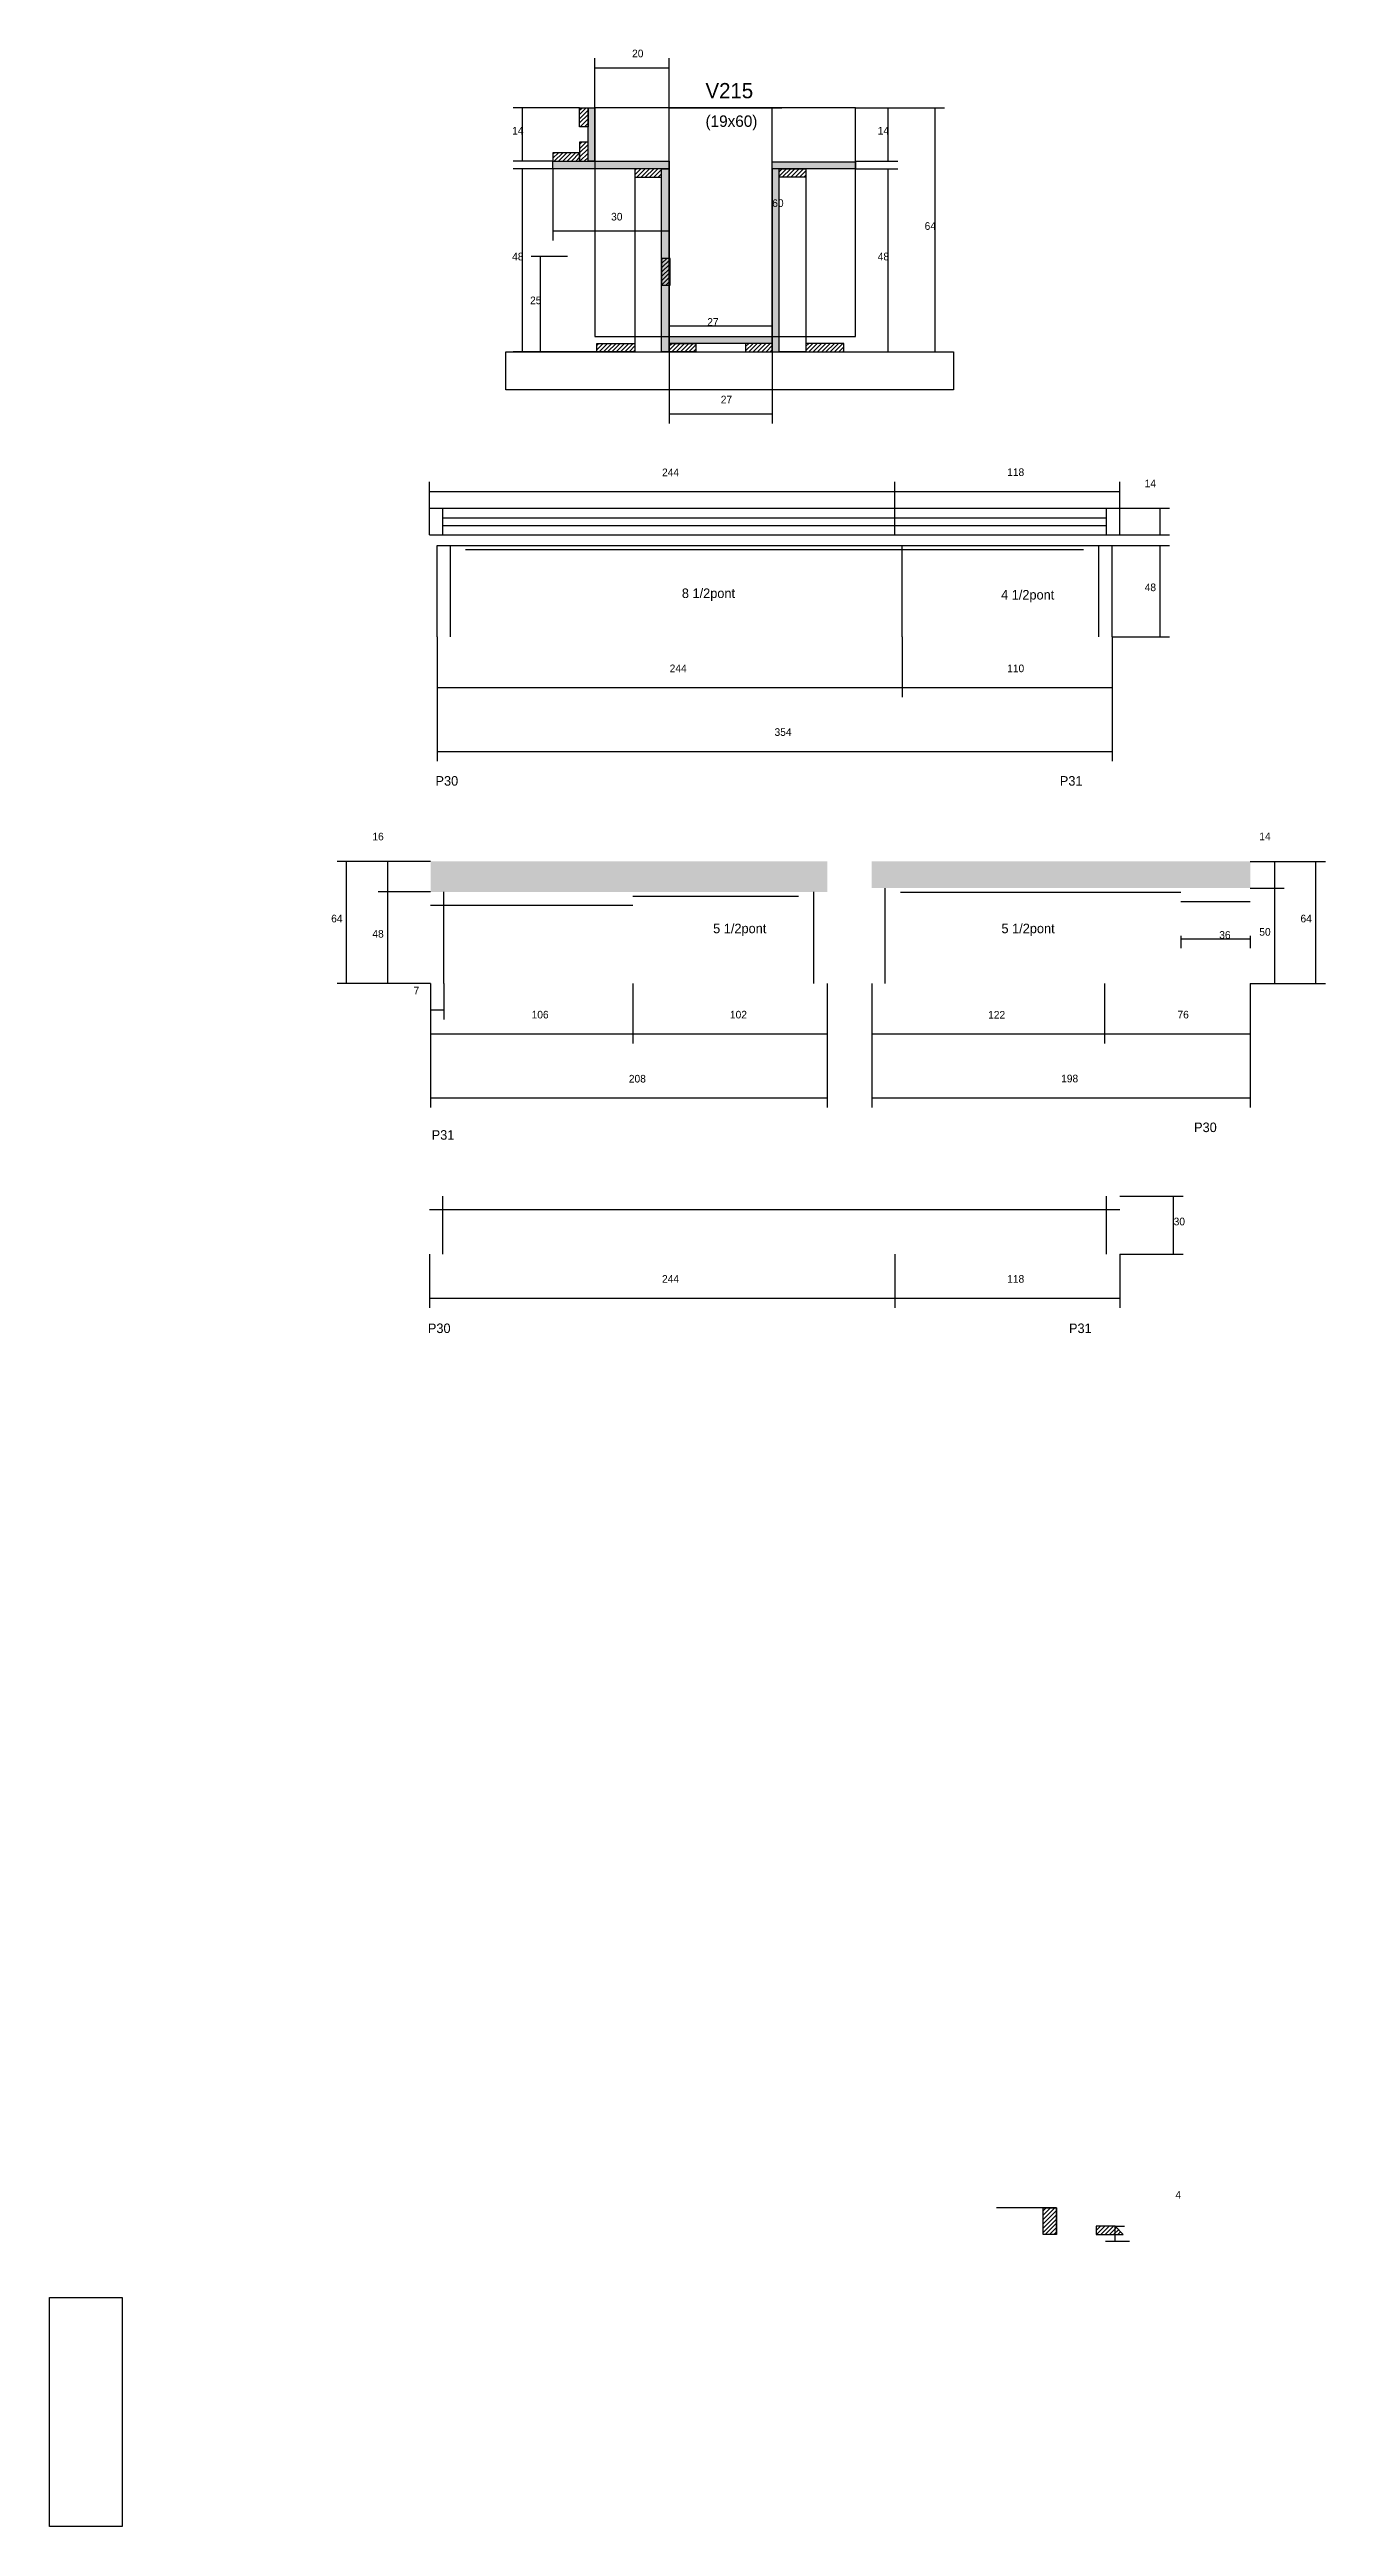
# Model space of a CAD drawing. Header units: metres. Extents: x 5046 to 5715, y 6730 to 8029.
import ezdxf

# ---------------------------------------------------------------- set-up
doc = ezdxf.new("R2010")
doc.units = ezdxf.units.M
for name, color, linetype in [('CONCRETO', 251, 'Continuous'), ('COTA', 4, 'Continuous'), ('Cota Seção (2x)', 4, 'Continuous'), ('Hachura', 253, 'Continuous'), ('Madeira', 126, 'Continuous'), ('NOMENCLATURA', 7, 'Continuous'), ('Painéis', 200, 'Continuous'), ('SARR_2.2x7', 40, 'Continuous'), ('SARR_EDITAR', 141, 'Continuous'), ('Texto Seção', 7, 'Continuous')]:
    doc.layers.add(name, color=color, linetype=linetype)

msp = doc.modelspace()

# ---------------------------------------------------------------- hatches: boundary and pattern name
at = {"layer": 'COTA'}
h = msp.add_hatch(dxfattribs=at)
h.set_pattern_fill('AR-CONC', scale=0.03)
h.paths.add_polyline_path([(5245.3, 7587.4), (5245.3, 7603.4), (5245.3, 7603.4), (5453.3, 7603.4), (5453.3, 7603.4), (5453.3, 7587.4), (5453.3, 7587.4), (5245.3, 7587.4)])
h = msp.add_hatch(dxfattribs=at)
h.set_pattern_fill('AR-CONC', scale=0.03)
h.paths.add_polyline_path([(5476.7, 7589.4), (5476.7, 7603.4), (5476.7, 7603.4), (5675.2, 7603.4), (5675.2, 7603.4), (5675.2, 7589.4), (5675.2, 7589.4), (5476.7, 7589.4)])
at = {"layer": 'Hachura'}
h = msp.add_hatch(dxfattribs=at)
h.set_pattern_fill('ANSI31', scale=0.5)
h.paths.add_polyline_path([(5323.5, 7998.6), (5327.9, 7998.6), (5327.9, 7998.6), (5327.9, 7988.6), (5327.9, 7988.6), (5323.5, 7988.6), (5323.5, 7988.6), (5323.5, 7998.6)])
h = msp.add_hatch(color=8, dxfattribs=at)
h.dxf.hatch_style = 1
h.paths.add_polyline_path([(5327.9, 7998.6), (5331.5, 7998.6), (5331.5, 7998.6), (5331.5, 7970.6), (5331.5, 7970.6), (5327.9, 7970.6), (5327.9, 7970.6), (5327.9, 7998.6)])
h = msp.add_hatch(dxfattribs=at)
h.set_pattern_fill('ANSI31', scale=0.5)
h.paths.add_polyline_path([(5323.5, 7970.6), (5327.9, 7970.6), (5327.9, 7970.6), (5327.9, 7980.6), (5327.9, 7980.6), (5323.5, 7980.6), (5323.5, 7980.6), (5323.5, 7970.6)])
h = msp.add_hatch(dxfattribs=at)
h.set_pattern_fill('ANSI31', scale=0.5)
h.paths.add_polyline_path([(5323.5, 7970.6), (5323.5, 7975), (5323.5, 7975), (5309.5, 7975), (5309.5, 7975), (5309.5, 7970.6), (5309.5, 7970.6), (5323.5, 7970.6)])
h = msp.add_hatch(color=8, dxfattribs=at)
h.dxf.hatch_style = 1
h.paths.add_polyline_path([(5309.5, 7966.6), (5309.5, 7970.6), (5309.5, 7970.6), (5370.5, 7970.6), (5370.5, 7970.6), (5370.5, 7966.6), (5370.5, 7966.6), (5309.5, 7966.6)])
h = msp.add_hatch(dxfattribs=at)
h.set_pattern_fill('ANSI31', scale=0.5)
h.paths.add_polyline_path([(5366.5, 7962.2), (5366.5, 7966.6), (5366.5, 7966.6), (5352.5, 7966.6), (5352.5, 7966.6), (5352.5, 7962.2), (5352.5, 7962.2), (5366.5, 7962.2)])
h = msp.add_hatch(color=8, dxfattribs=at)
h.dxf.hatch_style = 1
h.paths.add_polyline_path([(5366.5, 7966.6), (5370.5, 7966.6), (5370.5, 7966.6), (5370.5, 7870.6), (5370.5, 7870.6), (5366.5, 7870.6), (5366.5, 7870.6), (5366.5, 7966.6)])
h = msp.add_hatch(color=8, dxfattribs=at)
h.dxf.hatch_style = 1
h.paths.add_polyline_path([(5424.5, 7966.6), (5424.5, 7970.2), (5424.5, 7970.2), (5468.1, 7970.2), (5468.1, 7970.2), (5468.1, 7966.6), (5468.1, 7966.6), (5424.5, 7966.6)])
h = msp.add_hatch(color=8, dxfattribs=at)
h.dxf.hatch_style = 1
h.paths.add_polyline_path([(5428.1, 7966.6), (5424.5, 7966.6), (5424.5, 7966.6), (5424.5, 7870.6), (5424.5, 7870.6), (5428.1, 7870.6), (5428.1, 7870.6), (5428.1, 7966.6)])
h = msp.add_hatch(dxfattribs=at)
h.set_pattern_fill('ANSI31', scale=0.5)
h.paths.add_polyline_path([(5428.1, 7962.2), (5428.1, 7966.6), (5428.1, 7966.6), (5442.1, 7966.6), (5442.1, 7966.6), (5442.1, 7962.2), (5442.1, 7962.2), (5428.1, 7962.2)])
h = msp.add_hatch(dxfattribs=at)
h.set_pattern_fill('ANSI31', scale=0.5)
h.paths.add_polyline_path([(5366.5, 7905.6), (5370.9, 7905.6), (5370.9, 7905.6), (5370.9, 7919.6), (5370.9, 7919.6), (5366.5, 7919.6), (5366.5, 7919.6), (5366.5, 7905.6)])
h = msp.add_hatch(dxfattribs=at)
h.set_pattern_fill('ANSI31', scale=0.5)
h.paths.add_polyline_path([(5332.5, 7870.6), (5332.5, 7875), (5332.5, 7875), (5352.5, 7875), (5352.5, 7875), (5352.5, 7870.6), (5352.5, 7870.6), (5332.5, 7870.6)])
h = msp.add_hatch(color=8, dxfattribs=at)
h.dxf.hatch_style = 1
h.paths.add_polyline_path([(5370.5, 7875), (5370.5, 7878.6), (5370.5, 7878.6), (5424.5, 7878.6), (5424.5, 7878.6), (5424.5, 7875), (5424.5, 7875), (5370.5, 7875)])
h = msp.add_hatch(dxfattribs=at)
h.set_pattern_fill('ANSI31', scale=0.5)
h.paths.add_polyline_path([(5370.5, 7870.6), (5370.5, 7875), (5370.5, 7875), (5384.5, 7875), (5384.5, 7875), (5384.5, 7870.6), (5384.5, 7870.6), (5370.5, 7870.6)])
h = msp.add_hatch(dxfattribs=at)
h.set_pattern_fill('ANSI31', scale=0.5)
h.paths.add_polyline_path([(5424.5, 7870.6), (5424.5, 7875), (5424.5, 7875), (5410.5, 7875), (5410.5, 7875), (5410.5, 7870.6), (5410.5, 7870.6), (5424.5, 7870.6)])
h = msp.add_hatch(dxfattribs=at)
h.set_pattern_fill('ANSI31', scale=0.5)
h.paths.add_polyline_path([(5462.1, 7870.6), (5462.1, 7875), (5462.1, 7875), (5442.1, 7875), (5442.1, 7875), (5442.1, 7870.6), (5442.1, 7870.6), (5462.1, 7870.6)])
h = msp.add_hatch(dxfattribs=at)
h.set_pattern_fill('ANSI31', scale=0.5)
h.paths.add_polyline_path([(5573.5, 6883.2), (5566.5, 6883.2), (5566.5, 6897.2), (5573.5, 6897.2)])
h = msp.add_hatch(dxfattribs=at)
h.set_pattern_fill('ANSI31', scale=0.5)
h.paths.add_polyline_path([(5608.5, 6883.2), (5604.3, 6887.6), (5604.3, 6887.6), (5594.4, 6887.6), (5594.4, 6887.6), (5594.4, 6883.2), (5594.4, 6883.2), (5608.5, 6883.2)])

# ---------------------------------------------------------------- linework, layer by layer
at = {"layer": 'CONCRETO'}
for points in [[(5424.5, 7998.6), (5370.5, 7998.6), (5370.5, 7998.6), (5331.5, 7998.6), (5331.5, 7970.6), (5370.5, 7970.6), (5370.5, 7878.6), (5424.5, 7878.6), (5424.5, 7970.2), (5468.1, 7970.2), (5468.1, 7998.6)], [(5331.5, 7878.6), (5468.1, 7878.6), (5468.1, 7998.6), (5331.5, 7998.6)], [(5045.5, 6850.1), (5045.5, 6850.1), (5083.5, 6850.1), (5083.5, 6822.1), (5083.5, 6822.1), (5083.5, 6730.1), (5045.5, 6730.1), (5045.5, 6850.1)]]:
    msp.add_lwpolyline(points, close=True, dxfattribs=at)
at = {"layer": 'COTA'}
for p, q in [((5331.5, 7970.6), (5331.5, 8024.6)), ((5331.5, 8019.6), (5370.5, 8019.6)), ((5370.5, 7970.6), (5370.5, 8024.6)), ((5323.5, 7998.6), (5288.6, 7998.6)), ((5323.5, 7998.6), (5288.6, 7998.6)), ((5293.6, 7970.6), (5293.6, 7998.6)), ((5293.6, 7970.6), (5293.6, 7998.6)), ((5468.1, 7998.6), (5514.9, 7998.6)), ((5469.5, 7998.6), (5490.3, 7998.6)), ((5469.5, 7998.6), (5490.3, 7998.6)), ((5485.3, 7970.6), (5485.3, 7998.6)), ((5485.3, 7970.6), (5485.3, 7998.6)), ((5509.9, 7870.6), (5509.9, 7998.6)), ((5309.5, 7970.6), (5288.6, 7970.6)), ((5309.5, 7970.6), (5288.6, 7970.6)), ((5309.5, 7966.6), (5288.6, 7966.6)), ((5293.6, 7870.6), (5293.6, 7966.6)), ((5309.5, 7966.6), (5309.5, 7929)), ((5370.5, 7966.6), (5370.5, 7929)), ((5468.1, 7970.6), (5490.3, 7970.6)), ((5468.1, 7970.6), (5490.3, 7970.6)), ((5468.1, 7966.6), (5490.3, 7966.6)), ((5485.3, 7870.6), (5485.3, 7966.6)), ((5309.5, 7934), (5370.5, 7934)), ((5317.2, 7920.6), (5298, 7920.6)), ((5303, 7870.6), (5303, 7920.6)), ((5336.9, 7870.6), (5288.6, 7870.6)), ((5317.2, 7870.6), (5298, 7870.6)), ((5370.5, 7870.6), (5370.5, 7833.1)), ((5424.5, 7870.6), (5424.5, 7833.1)), ((5458.1, 7870.6), (5490.3, 7870.6)), ((5466.1, 7870.6), (5514.9, 7870.6)), ((5370.5, 7838.1), (5424.5, 7838.1)), ((5248.7, 7721.1), (5248.7, 7689.5)), ((5248.7, 7721.1), (5248.7, 7656)), ((5492.7, 7721.1), (5492.7, 7689.5)), ((5492.7, 7721.1), (5492.7, 7689.5)), ((5602.7, 7721.1), (5602.7, 7689.5)), ((5602.7, 7721.1), (5602.7, 7656)), ((5248.7, 7694.5), (5492.7, 7694.5)), ((5492.7, 7694.5), (5602.7, 7694.5)), ((5248.7, 7661), (5602.7, 7661)), ((5245.3, 7603.4), (5196.3, 7603.4)), ((5201.3, 7539.4), (5201.3, 7603.4)), ((5245.3, 7603.4), (5217.9, 7603.4)), ((5222.9, 7587.4), (5222.9, 7603.4)), ((5675.2, 7603.4), (5693, 7603.4)), ((5675.2, 7603.4), (5714.6, 7603.4)), ((5688, 7589.4), (5688, 7603.4)), ((5709.6, 7539.4), (5709.6, 7603.4)), ((5245.3, 7587.4), (5217.9, 7587.4)), ((5245.3, 7587.4), (5217.9, 7587.4)), ((5222.9, 7539.4), (5222.9, 7587.4)), ((5675.2, 7589.4), (5693, 7589.4)), ((5675.2, 7589.4), (5693, 7589.4)), ((5688, 7539.4), (5688, 7589.4)), ((5245.3, 7539.4), (5196.3, 7539.4)), ((5245.3, 7539.4), (5217.9, 7539.4)), ((5245.3, 7539.4), (5245.3, 7507.9)), ((5245.3, 7539.4), (5245.3, 7474.3)), ((5245.3, 7539.4), (5245.3, 7520.5)), ((5252.3, 7539.4), (5252.3, 7520.5)), ((5351.3, 7539.4), (5351.3, 7507.9)), ((5351.3, 7539.4), (5351.3, 7507.9)), ((5453.3, 7539.4), (5453.3, 7507.9)), ((5453.3, 7539.4), (5453.3, 7474.3)), ((5476.7, 7539.4), (5476.7, 7507.9)), ((5476.7, 7539.4), (5476.7, 7474.3)), ((5598.7, 7539.4), (5598.7, 7507.9)), ((5598.7, 7539.4), (5598.7, 7507.9)), ((5675.2, 7539.4), (5675.2, 7507.9)), ((5675.2, 7539.4), (5675.2, 7474.3)), ((5675.2, 7539.4), (5693, 7539.4)), ((5675.2, 7539.4), (5714.6, 7539.4)), ((5245.3, 7525.5), (5252.3, 7525.5)), ((5245.3, 7512.9), (5351.3, 7512.9)), ((5351.3, 7512.9), (5453.3, 7512.9)), ((5476.7, 7512.9), (5598.7, 7512.9)), ((5598.7, 7512.9), (5675.2, 7512.9)), ((5245.3, 7479.3), (5453.3, 7479.3)), ((5476.7, 7479.3), (5675.2, 7479.3)), ((5604.3, 6879.6), (5604.3, 6887.6)), ((5604.3, 6887.6), (5609.3, 6887.6)), ((5611.9, 6879.6), (5599.3, 6879.6))]:
    msp.add_line(p, q, dxfattribs=at)
at = {"layer": 'Cota Seção (2x)'}
for p, q in [((5370.5, 7998.6), (5429.5, 7998.6)), ((5424.5, 7878.6), (5424.5, 7998.6)), ((5370.5, 7870.6), (5370.5, 7889.3)), ((5424.5, 7870.6), (5424.5, 7889.3)), ((5370.5, 7884.3), (5424.5, 7884.3)), ((5370.5, 7878.6), (5429.5, 7878.6)), ((5244.7, 7788.6), (5244.7, 7802.4)), ((5244.7, 7797.4), (5488.7, 7797.4)), ((5488.7, 7788.6), (5488.7, 7802.4)), ((5488.7, 7788.6), (5488.7, 7802.4)), ((5488.7, 7797.4), (5606.7, 7797.4)), ((5606.7, 7788.6), (5606.7, 7802.4)), ((5606.7, 7788.6), (5632.9, 7788.6)), ((5627.9, 7774.6), (5627.9, 7788.6)), ((5602.7, 7769.1), (5632.9, 7769.1)), ((5606.7, 7774.6), (5632.9, 7774.6)), ((5627.9, 7721.1), (5627.9, 7769.1)), ((5602.7, 7721.1), (5632.9, 7721.1)), ((5638.7, 7564.4), (5638.7, 7557.8)), ((5638.7, 7562.8), (5675.2, 7562.8)), ((5675.2, 7564.4), (5675.2, 7557.8)), ((5606.7, 7427.8), (5640, 7427.8)), ((5635, 7397.3), (5635, 7427.8)), ((5244.7, 7397.3), (5244.7, 7369.3)), ((5488.7, 7397.3), (5488.7, 7369.3)), ((5488.7, 7397.3), (5488.7, 7369.3)), ((5606.7, 7397.3), (5606.7, 7369.3)), ((5606.7, 7397.3), (5640, 7397.3)), ((5244.7, 7374.3), (5488.7, 7374.3)), ((5488.7, 7374.3), (5606.7, 7374.3))]:
    msp.add_line(p, q, dxfattribs=at)
at = {"layer": 'Madeira'}
for points in [[(5323.5, 7998.6), (5327.9, 7998.6), (5327.9, 7988.6), (5323.5, 7988.6)], [(5323.5, 7970.6), (5327.9, 7970.6), (5327.9, 7980.6), (5323.5, 7980.6)], [(5323.5, 7970.6), (5323.5, 7975), (5309.5, 7975), (5309.5, 7970.6)], [(5366.5, 7962.2), (5366.5, 7966.6), (5352.5, 7966.6), (5352.5, 7962.2)], [(5366.5, 7966.6), (5352.5, 7966.6), (5352.5, 7870.6), (5366.5, 7870.6)], [(5428.1, 7962.2), (5428.1, 7966.6), (5442.1, 7966.6), (5442.1, 7962.2)], [(5428.1, 7966.6), (5442.1, 7966.6), (5442.1, 7870.6), (5428.1, 7870.6)], [(5366.5, 7905.6), (5370.9, 7905.6), (5370.9, 7919.6), (5366.5, 7919.6)], [(5332.5, 7870.6), (5332.5, 7875), (5352.5, 7875), (5352.5, 7870.6)], [(5370.5, 7870.6), (5370.5, 7875), (5384.5, 7875), (5384.5, 7870.6)], [(5424.5, 7870.6), (5424.5, 7875), (5410.5, 7875), (5410.5, 7870.6)], [(5462.1, 7870.6), (5462.1, 7875), (5442.1, 7875), (5442.1, 7870.6)], [(5519.5, 7850.6), (5284.7, 7850.6), (5284.7, 7870.6), (5519.5, 7870.6)], [(5573.5, 6897.2), (5573.5, 6883.2), (5566.5, 6883.2), (5566.5, 6897.2)], [(5594.4, 6883.2), (5608.5, 6883.2), (5604.3, 6887.6), (5594.4, 6887.6)]]:
    msp.add_lwpolyline(points, close=True, dxfattribs=at)
msp.add_lwpolyline([(5573.5, 6883.2), (5573.5, 6897.2), (5542.1, 6897.2)], dxfattribs=at)
at = {"layer": 'Painéis'}
for p, q in [((5331.5, 7970.6), (5331.5, 7998.6)), ((5309.5, 7970.6), (5370.5, 7970.6)), ((5309.5, 7966.6), (5309.5, 7970.6)), ((5370.5, 7966.6), (5370.5, 7970.6)), ((5370.5, 7870.6), (5370.5, 7966.6)), ((5424.5, 7970.2), (5468.1, 7970.2)), ((5424.5, 7966.6), (5424.5, 7970.2)), ((5424.5, 7870.6), (5424.5, 7966.6)), ((5468.1, 7966.6), (5468.1, 7970.2)), ((5370.5, 7878.6), (5424.5, 7878.6)), ((5370.5, 7875), (5370.5, 7878.6)), ((5424.5, 7875), (5424.5, 7878.6)), ((5244.7, 7788.6), (5606.7, 7788.6)), ((5244.7, 7774.6), (5244.7, 7788.6)), ((5488.7, 7774.6), (5488.7, 7788.6)), ((5606.7, 7774.6), (5606.7, 7788.6)), ((5244.7, 7774.6), (5606.7, 7774.6)), ((5248.7, 7769.1), (5602.7, 7769.1)), ((5248.7, 7721.1), (5248.7, 7769.1)), ((5492.7, 7721.1), (5492.7, 7769.1)), ((5602.7, 7721.1), (5602.7, 7769.1))]:
    msp.add_line(p, q, dxfattribs=at)
for points in [[(5327.9, 7998.6), (5331.5, 7998.6), (5331.5, 7970.6), (5327.9, 7970.6)], [(5309.5, 7966.6), (5309.5, 7970.6), (5370.5, 7970.6), (5370.5, 7966.6)], [(5366.5, 7966.6), (5370.5, 7966.6), (5370.5, 7870.6), (5366.5, 7870.6)], [(5424.5, 7966.6), (5424.5, 7970.2), (5468.1, 7970.2), (5468.1, 7966.6)], [(5428.1, 7966.6), (5424.5, 7966.6), (5424.5, 7870.6), (5428.1, 7870.6)], [(5370.5, 7875), (5370.5, 7878.6), (5424.5, 7878.6), (5424.5, 7875)]]:
    msp.add_lwpolyline(points, close=True, dxfattribs=at)
at = {"layer": 'SARR_2.2x7'}
for p, q in [((5251.7, 7774.6), (5251.7, 7788.6)), ((5599.7, 7774.6), (5599.7, 7788.6)), ((5255.7, 7721.1), (5255.7, 7769.1)), ((5595.7, 7721.1), (5595.7, 7769.1)), ((5263.7, 7766.9), (5492.7, 7766.9)), ((5492.7, 7766.9), (5587.7, 7766.9)), ((5252.3, 7539.4), (5252.3, 7587.4)), ((5446.3, 7539.4), (5446.3, 7587.4)), ((5483.7, 7539.4), (5483.7, 7589.4)), ((5491.7, 7587.2), (5598.7, 7587.2)), ((5598.7, 7587.2), (5638.7, 7587.2)), ((5245.3, 7580.4), (5351.3, 7580.4)), ((5351.3, 7585.2), (5438.3, 7585.2)), ((5638.7, 7582.4), (5675.2, 7582.4)), ((5244.7, 7420.8), (5488.7, 7420.8)), ((5251.7, 7397.3), (5251.7, 7427.8)), ((5488.7, 7420.8), (5606.7, 7420.8)), ((5599.7, 7397.3), (5599.7, 7427.8))]:
    msp.add_line(p, q, dxfattribs=at)
at = {"layer": 'SARR_EDITAR'}
for p, q in [((5251.7, 7783.6), (5599.7, 7783.6)), ((5251.7, 7779.6), (5599.7, 7779.6))]:
    msp.add_line(p, q, dxfattribs=at)

# ---------------------------------------------------------------- texts
at = {"layer": 'COTA'}
for s, p in [('20', (5351, 8025.1)), ('14', (5288.1, 7984.6)), ('14', (5288.1, 7984.6)), ('14', (5479.8, 7984.6)), ('14', (5479.8, 7984.6)), ('30', (5340, 7939.5)), ('64', (5504.4, 7934.6)), ('48', (5288.1, 7918.6)), ('48', (5479.8, 7918.6)), ('25', (5297.5, 7895.6)), ('27', (5397.5, 7843.6)), ('244', (5370.7, 7702.6)), ('110', (5547.7, 7702.6)), ('354', (5425.7, 7669.2)), ('16', (5214.8, 7614.4)), ('14', (5679.9, 7614.5)), ('64', (5193.2, 7571.4)), ('64', (5701.5, 7571.4)), ('48', (5214.8, 7563.4)), ('50', (5679.9, 7564.4)), ('7', (5236.4, 7533.6)), ('106', (5298.3, 7521)), ('102', (5402.3, 7521)), ('122', (5537.7, 7520.9)), ('76', (5637, 7521)), ('208', (5349.3, 7487.4)), ('198', (5576, 7487.5)), ('4', (5635.9, 6902))]:
    msp.add_text(s, height=4, dxfattribs=at).set_placement(p)
at = {"layer": 'Cota Seção (2x)'}
for s, p in [('60', (5424.5, 7946.6)), ('27', (5390.4, 7884.3)), ('244', (5366.7, 7805.4)), ('118', (5547.7, 7805.5)), ('14', (5619.8, 7799.6)), ('48', (5619.8, 7745.1)), ('36', (5658.9, 7562.8)), ('30', (5635, 7412.5)), ('244', (5366.7, 7382.4)), ('118', (5547.7, 7382.4))]:
    msp.add_text(s, height=4, dxfattribs=at).set_placement(p)
at = {"layer": 'NOMENCLATURA'}
for s, p in [('8 1/2pont', (5377.1, 7741.5)), ('4 1/2pont', (5544.5, 7740.7)), ('P30', (5247.9, 7643.1)), ('P31', (5575.3, 7643.1)), ('5 1/2pont', (5393.5, 7565.7)), ('5 1/2pont', (5544.7, 7565.7)), ('P31', (5245.9, 7457.4)), ('P30', (5645.7, 7461.4)), ('P30', (5243.9, 7356)), ('P31', (5580.1, 7356))]:
    msp.add_text(s, height=5, dxfattribs=at).set_placement(p)
at = {"layer": 'Texto Seção'}
for s, height, p in [('V215', 8, (5389.5, 8003.6)), ('(19x60)', 6, (5389.5, 7988.6))]:
    msp.add_text(s, height=height, dxfattribs=at).set_placement(p)

doc.saveas('drawing.dxf')
